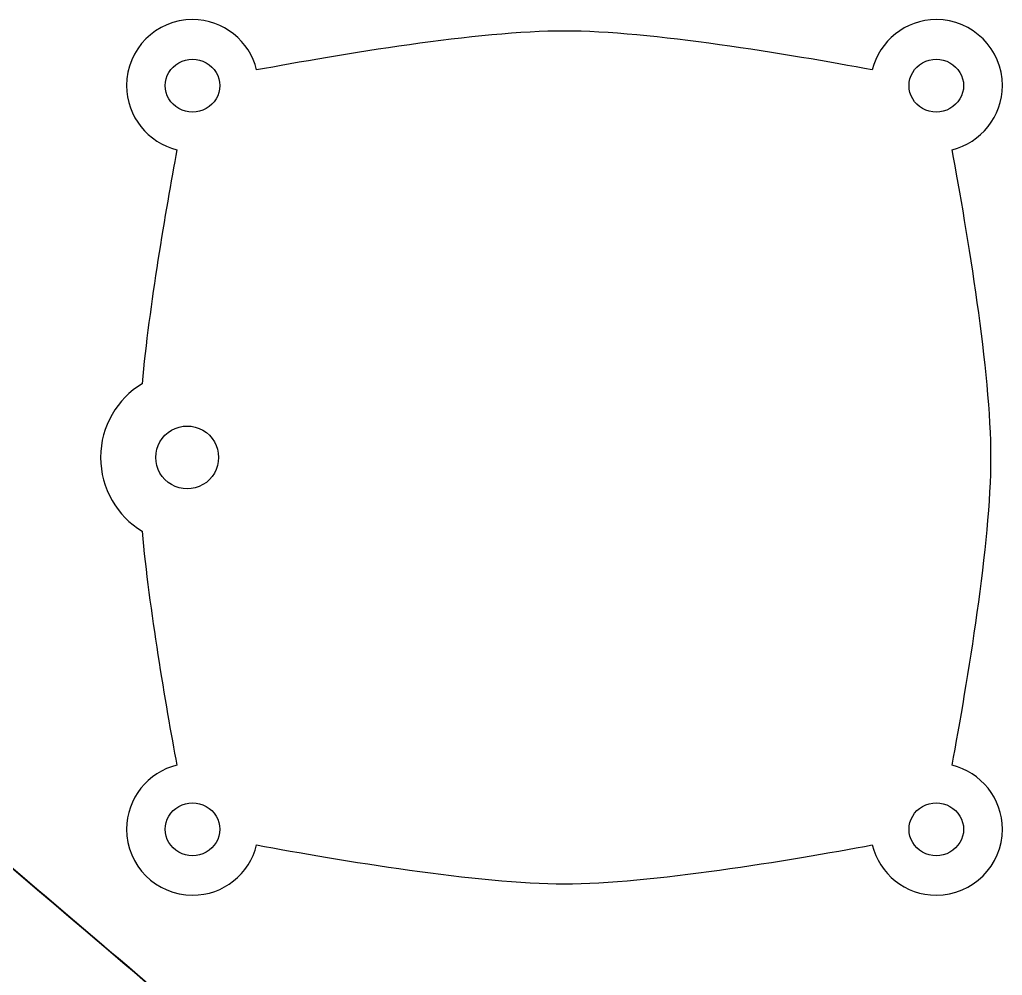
# Model space of a CAD drawing. Extents: x -10 to 179, y 134 to 301.
# Drawn here: x 74.6 to 160.5, y 217.8 to 301.3 of the extents above; entities that cross this region are included whole.
import ezdxf

# ---------------------------------------------------------------- set-up
doc = ezdxf.new("R2010")
doc.units = 0
doc.layers.add('Layer_1', color=7, linetype='CONTINUOUS')

msp = doc.modelspace()

# ---------------------------------------------------------------- linework, layer by layer
at = {"layer": 'Layer_1', "color": 7}
for points in [[(89.679503, 301.313208), (89.679503, 301.313208)], [(92.059468, 295.541961), (92.059468, 295.541961)], [(157.077982, 295.541958), (157.077982, 295.541958)], [(91.952335, 263.032707), (91.952335, 263.032707)], [(92.059468, 230.523445), (92.059468, 230.523445)], [(157.077982, 230.523445), (157.077982, 230.523445)]]:
    msp.add_lwpolyline(points, close=True, dxfattribs=at)
msp.add_lwpolyline([(44.005754, 252.633123), (155.925901, 157.20547)], dxfattribs=at)
for points in [[(89.679503, 301.313208), (86.494276, 301.313208), (83.911587, 298.730519), (83.911587, 295.545291)], [(95.279851, 296.912305), (94.665134, 299.436447), (92.392861, 301.313208), (89.679503, 301.313208)], [(154.696448, 301.313208), (151.986285, 301.313208), (149.713998, 299.440765), (149.096101, 296.921125)], [(160.464365, 295.545291), (160.464365, 298.730519), (157.881676, 301.313208), (154.696448, 301.313208)], [(122.187976, 300.316611), (114.728292, 300.316611), (102.490648, 298.255381), (95.279851, 296.912305)], [(149.096101, 296.921125), (141.884008, 298.263345), (129.646172, 300.316611), (122.187976, 300.316611)], [(87.287886, 295.541961), (87.287886, 296.366796), (87.742615, 297.128975), (88.480782, 297.541392)], [(88.480782, 297.541392), (89.218948, 297.95381), (90.128406, 297.95381), (90.866572, 297.541392)], [(90.866572, 297.541392), (91.604739, 297.128975), (92.059468, 296.366796), (92.059468, 295.541961)], [(152.3064, 295.541958), (152.3064, 296.366793), (152.761129, 297.128972), (153.499295, 297.54139)], [(153.499295, 297.54139), (154.237461, 297.953807), (155.14692, 297.953807), (155.885086, 297.54139)], [(155.885086, 297.54139), (156.623252, 297.128972), (157.077982, 296.366793), (157.077982, 295.541958)], [(83.911587, 295.545291), (83.911587, 292.829941), (85.785539, 290.557671), (88.31249, 289.944944)], [(88.480782, 293.54253), (87.742615, 293.954948), (87.287886, 294.717126), (87.287886, 295.541961)], [(92.059468, 295.541961), (92.059468, 294.717126), (91.604739, 293.954948), (90.866572, 293.54253)], [(153.499295, 293.542527), (152.761129, 293.954945), (152.3064, 294.717124), (152.3064, 295.541958)], [(157.077982, 295.541958), (157.077982, 294.717124), (156.623252, 293.954945), (155.885086, 293.542527)], [(156.072281, 289.944944), (158.591922, 290.562841), (160.464365, 292.835128), (160.464365, 295.545291)], [(90.866572, 293.54253), (90.128406, 293.130113), (89.218948, 293.130113), (88.480782, 293.54253)], [(155.885086, 293.542527), (155.14692, 293.13011), (154.237461, 293.13011), (153.499295, 293.542527)], [(88.31249, 289.944944), (87.310513, 284.565975), (85.908351, 276.388431), (85.260962, 269.483833)], [(159.467767, 263.036819), (159.467767, 270.495015), (157.414502, 282.732851), (156.072281, 289.944944)], [(85.260962, 269.483833), (83.093371, 268.154414), (81.64499, 265.765961), (81.64499, 263.036819)], [(87.836253, 265.410359), (88.685427, 265.900884), (89.731844, 265.900884), (90.581018, 265.410359)], [(86.464936, 263.032707), (86.464276, 264.013376), (86.987078, 264.919834), (87.836253, 265.410359)], [(90.581018, 265.410359), (91.430193, 264.919834), (91.952995, 264.013376), (91.952335, 263.032707)], [(81.64499, 263.036819), (81.64499, 260.307676), (83.093371, 257.910405), (85.260962, 256.580986)], [(87.836253, 260.655055), (86.987078, 261.14558), (86.464276, 262.052038), (86.464936, 263.032707)], [(91.952335, 263.032707), (91.952995, 262.052038), (91.430193, 261.14558), (90.581018, 260.655055)], [(156.072281, 236.128694), (157.414502, 243.340787), (159.467767, 255.578623), (159.467767, 263.036819)], [(90.581018, 260.655055), (89.731844, 260.16453), (88.685427, 260.16453), (87.836253, 260.655055)], [(85.260962, 256.580986), (85.906026, 249.677664), (87.302312, 241.509238), (88.30367, 236.128694)], [(44.005754, 252.633123), (44.005754, 252.633123), (155.925901, 157.20547), (44.005754, 252.633123)], [(88.30367, 236.128694), (85.780618, 235.513204), (83.911587, 233.240931), (83.911587, 230.528347)], [(160.464365, 230.528347), (160.464365, 233.238648), (158.592116, 235.510935), (156.072281, 236.128694)], [(88.480782, 232.522876), (89.218948, 232.935293), (90.128406, 232.935293), (90.866572, 232.522876)], [(153.499295, 232.522876), (154.237461, 232.935293), (155.14692, 232.935293), (155.885086, 232.522876)], [(87.287886, 230.523445), (87.287886, 231.34828), (87.742615, 232.110458), (88.480782, 232.522876)], [(90.866572, 232.522876), (91.604739, 232.110458), (92.059468, 231.34828), (92.059468, 230.523445)], [(152.3064, 230.523445), (152.3064, 231.34828), (152.761129, 232.110458), (153.499295, 232.522876)], [(155.885086, 232.522876), (156.623252, 232.110458), (157.077982, 231.34828), (157.077982, 230.523445)], [(83.911587, 230.528347), (83.911587, 227.343119), (86.494276, 224.76043), (89.679503, 224.76043)], [(88.480782, 228.524014), (87.742615, 228.936431), (87.287886, 229.69861), (87.287886, 230.523445)], [(92.059468, 230.523445), (92.059468, 229.69861), (91.604739, 228.936431), (90.866572, 228.524014)], [(153.499295, 228.524014), (152.761129, 228.936431), (152.3064, 229.69861), (152.3064, 230.523445)], [(154.696448, 224.76043), (157.881676, 224.76043), (160.464365, 227.343119), (160.464365, 230.528347)], [(157.077982, 230.523445), (157.077982, 229.69861), (156.623252, 228.936431), (155.885086, 228.524014)], [(90.866572, 228.524014), (90.128406, 228.111596), (89.218948, 228.111596), (88.480782, 228.524014)], [(89.679503, 224.76043), (92.392088, 224.76043), (94.664361, 226.629461), (95.279851, 229.152513)], [(95.279851, 229.152513), (102.491944, 227.810293), (114.729782, 225.757027), (122.187976, 225.757027)], [(122.187976, 225.757027), (129.646172, 225.757027), (141.884008, 227.810293), (149.096101, 229.152513)], [(149.096101, 229.152513), (149.711751, 226.629689), (151.984027, 224.76043), (154.696448, 224.76043)], [(155.885086, 228.524014), (155.14692, 228.111596), (154.237461, 228.111596), (153.499295, 228.524014)]]:
    msp.add_open_spline(points, degree=3, dxfattribs=at)

doc.saveas('drawing.dxf')
